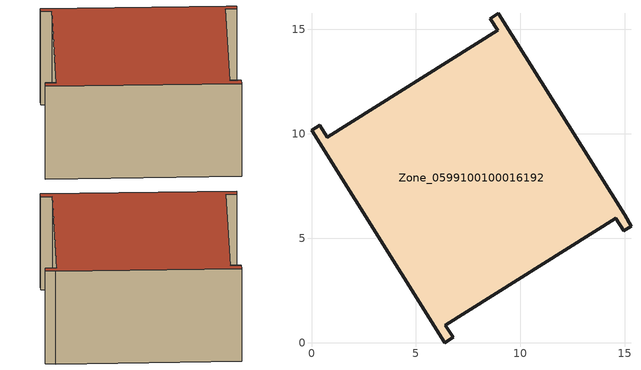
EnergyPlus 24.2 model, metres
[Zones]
Zone_0599100100016192
 floor ground (C_G): 8.91,14.96 8.55,15.52 8.95,15.78 15,6.13 15.29,5.58 14.94,5.35 14.56,5.96 6.4,0.85 6.77,0.26 6.38,0 0,10.17 0.4,10.41 0.75,9.84 z0
 wall outside (C_F): 8.55,15.52 8.91,14.96 0.75,9.84 0.4,10.41 0,10.17 6.38,0 6.77,0.26 6.4,0.85 14.56,5.96 14.94,5.35 15.29,5.58 15,6.13 8.95,15.78 8.55,15.52 z0:6.35
 roof outside (C_R): 15.29,5.58 15,6.13 8.95,15.78 8.55,15.52 8.91,14.96 0.75,9.84 0.4,10.41 0,10.17 6.38,0 6.77,0.26 6.4,0.85 14.56,5.96 14.94,5.35 z6.35
[BUILDING]
Pand.0599100100016192: North Axis=0; Terrain=City; Loads Convergence Tolerance Value=0.04; Temperature Convergence Tolerance Value=0.4; Solar Distribution=FullExterior; Maximum Number of Warmup Days=25; Minimum Number of Warmup Days=1
[Site:Location]
Rotterdam.The.Hague.AP_ZH_NLD Design_Conditions: Latitude=51.96; Longitude=4.45; Time Zone=1; Elevation=-4.5
[SITE:GROUNDTEMPERATURE:BUILDINGSURFACE]
18, 18, 18, 18, 18, 18, 18, 18, 18, 18, 18, 18
[MATERIAL] Thermal Absorptance=0.9; Solar Absorptance=0.7; Visible Absorptance=0.7
Name | Roughness | Thickness | Conductivity | Density | Specific Heat
G.D.2015-2018 | MediumSmooth | 0.15 | 0.0428571 | 540 | 1210
F.D.2015-2018 | Rough | 0.3 | 0.0666667 | 1920 | 840
R.D.2015-2018 | MediumRough | 0.2 | 0.0333333 | 1500 | 1000
[CONSTRUCTION]
C_G: G.D.2015-2018
C_F: F.D.2015-2018
C_R: R.D.2015-2018
[ZONE]
Zone_0599100100016192: Type=1; Multiplier=1; Ceiling Height=Autocalculate; Volume=Autocalculate; Floor Area=autocalculate; Part of Total Floor Area=Yes
[ZONEINFILTRATION:DESIGNFLOWRATE]
Infil_Zone_0599100100016192: Zone or ZoneList or Space or SpaceList=Zone_0599100100016192; Schedule=AlwaysOn; Design Flow Rate Calculation Method=Flow/Area; Flow Rate per Floor Area=0.0021; Constant Term Coefficient=1; Temperature Term Coefficient=0; Velocity Term Coefficient=0; Velocity Squared Term Coefficient=0
[HVACTEMPLATE:ZONE:IDEALLOADSAIRSYSTEM]
Zone_0599100100016192: Maximum Heating Supply Air Temperature=50; Minimum Cooling Supply Air Temperature=13; Maximum Heating Supply Air Humidity Ratio=0.0156; Minimum Cooling Supply Air Humidity Ratio=0.0077; Heating Limit=NoLimit; Cooling Limit=NoLimit; Dehumidification Control Type=ConstantSensibleHeatRatio; Cooling Sensible Heat Ratio=0.7; Dehumidification Setpoint=60; Humidification Control Type=None; Humidification Setpoint=30; Outdoor Air Method=None; Outdoor Air Flow Rate per Person=0.00944; Outdoor Air Flow Rate per Zone Floor Area=0; Outdoor Air Flow Rate per Zone=0; Demand Controlled Ventilation Type=None; Outdoor Air Economizer Type=NoEconomizer; Heat Recovery Type=None; Sensible Heat Recovery Effectiveness=0.7; Latent Heat Recovery Effectiveness=0.65
[ZONECONTROL:THERMOSTAT]
ThermostatControl_Zone_0599100100016192: Zone or ZoneList=Zone_0599100100016192; Control Type Schedule=DualSetpointControlType; Control 1=Thermostat_Zone_0599100100016192; Temperature Difference Between Cutout And Setpoint=0
[THERMOSTATSETPOINT:DUALSETPOINT]
Thermostat_Zone_0599100100016192: Heating Setpoint Temperature Schedule=HeatingSetpoint_Zone_0599100100016192; Cooling Setpoint Temperature Schedule=CoolingSetpoint_Zone_0599100100016192
[SCHEDULE:COMPACT]
HeatingSetpoint_Zone_0599100100016192: Through: 12/31, For: AllDays, Until: 24:00, 21
CoolingSetpoint_Zone_0599100100016192: Through: 12/31, For: AllDays, Until: 24:00, 24
DualSetpointControlType: Through: 12/31, For: AllDays, Until: 24:00, 4
AlwaysOn: Through: 12/31, For: AllDays, Until: 24:00, 1
